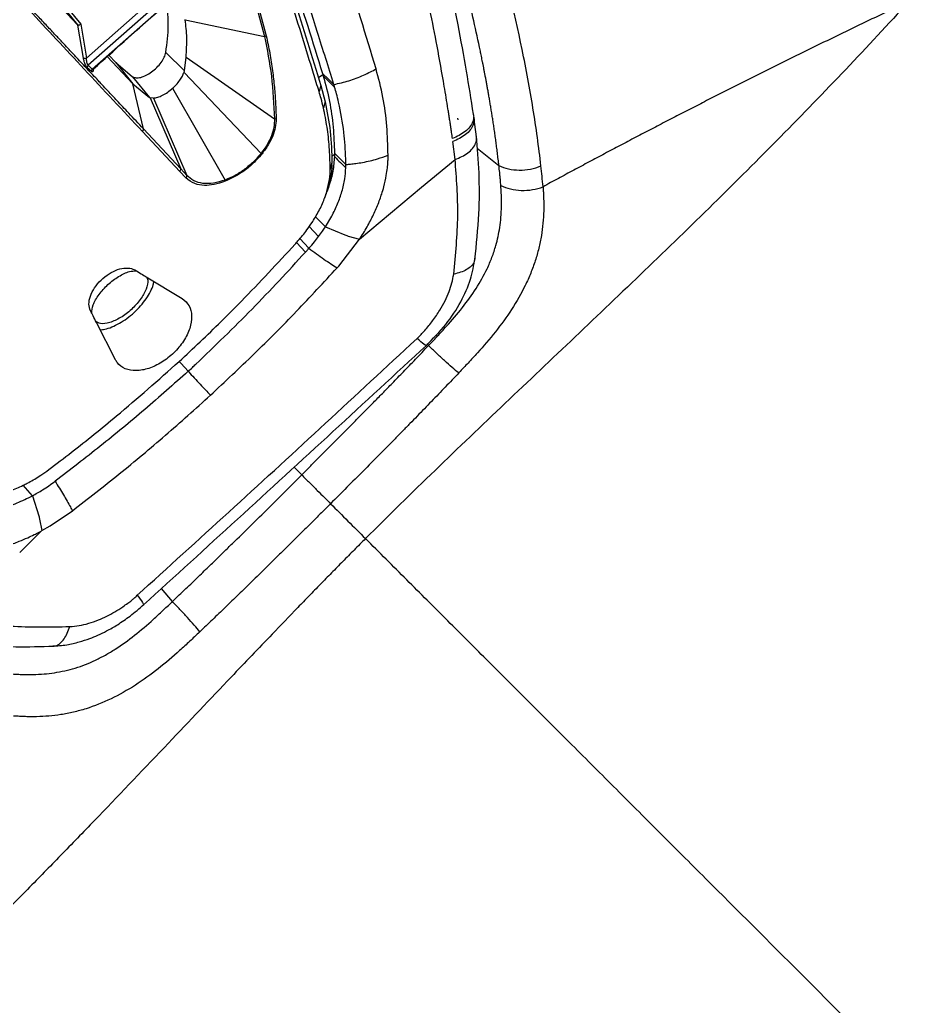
# Model space of a CAD drawing. Extents: x 0 to 84, y -21 to 126.
# Drawn here: x 18.06 to 24.44, y 54.56 to 61.54 of the extents above; entities that cross this region are included whole.
import ezdxf

# ---------------------------------------------------------------- set-up
doc = ezdxf.new("R2010")
doc.units = 0
doc.header["$MEASUREMENT"] = 0
doc.layers.add('1', color=4, linetype='Continuous')

# ---------------------------------------------------------------- blocks, each defined once
blk = doc.blocks.new('PRODIGY')
at = {"layer": '1', "color": 3, "linetype": 'Continuous', "lineweight": 25}
for p, q in [((18.5364, 61.2722), (19.4802, 62.1073)), ((19.5458, 62.1036), (18.5475, 61.2211)), ((18.5768, 61.1942), (19.5518, 62.0564)), ((18.4732, 61.5064), (17.9945, 62.0162)), ((18.3601, 61.6758), (18.4954, 61.5111)), ((18.339, 61.6698), (18.4732, 61.5064)), ((19.2337, 61.5427), (19.2333, 61.5449)), ((19.2337, 61.5427), (19.795, 61.4251)), ((19.7503, 61.5925), (19.795, 61.4251)), ((19.763, 61.5962), (19.8079, 61.4285)), ((18.474, 61.5058), (18.4732, 61.5064)), ((18.5143, 61.2715), (18.474, 61.5058)), ((18.4954, 61.5111), (18.5364, 61.2722)), ((18.8634, 61.0906), (18.6831, 61.2828)), ((18.6937, 61.2923), (18.7425, 61.2404)), ((19.0968, 61.312), (19.2285, 61.1813)), ((19.2285, 61.1813), (19.24, 61.2781)), ((19.24, 61.2781), (19.8654, 60.8408)), ((18.57, 61.1764), (18.5406, 61.2036)), ((18.5475, 61.2211), (18.5768, 61.1942)), ((18.7425, 61.2404), (18.8634, 61.0906)), ((18.7425, 61.2404), (18.8614, 61.1401)), ((18.8614, 61.1401), (18.981, 60.992)), ((19.2259, 61.1708), (19.2285, 61.1813)), ((19.2259, 61.1708), (19.7711, 60.5969)), ((20.2088, 61.154), (20.1772, 61.1323)), ((20.2058, 61.1636), (20.2088, 61.154)), ((20.2088, 61.154), (20.2115, 61.1449)), ((20.2114, 61.145), (20.2916, 61.0665)), ((18.9385, 60.7704), (18.8634, 61.0906)), ((18.8634, 61.0906), (18.981, 60.992)), ((19.1454, 61.0585), (19.5168, 60.4085)), ((20.194, 61.0778), (20.1814, 61.0344)), ((20.194, 61.0778), (20.2249, 60.9615)), ((18.9868, 60.9894), (18.981, 60.992)), ((18.9868, 60.9894), (19.203, 60.4875)), ((19.0098, 60.9885), (18.9868, 60.9894)), ((19.0098, 60.9885), (19.2463, 60.4413)), ((20.2249, 60.9615), (20.2122, 60.9194)), ((21.1606, 60.8475), (21.1631, 60.8356)), ((21.2952, 60.715), (21.2774, 60.8536)), ((19.203, 60.4875), (18.9385, 60.7704)), ((19.1957, 60.4686), (18.9314, 60.7516)), ((21.1443, 60.5534), (21.1288, 60.6805)), ((21.3008, 60.635), (21.4541, 60.5112)), ((20.2907, 60.5918), (20.2904, 60.5744)), ((20.2906, 60.5983), (20.3709, 60.5188)), ((20.2907, 60.5982), (20.2907, 60.5918)), ((19.2463, 60.4413), (19.203, 60.4875)), ((20.2728, 60.5289), (20.26, 60.4925)), ((20.2601, 60.481), (20.26, 60.4925)), ((20.2601, 60.481), (20.2727, 60.5168)), ((20.2727, 60.5168), (20.2728, 60.5289)), ((20.9058, 60.3573), (21.1444, 60.5533)), ((19.2389, 60.4228), (19.1957, 60.4686)), ((20.4678, 59.9893), (20.9058, 60.3573)), ((20.2214, 60.283), (20.2319, 60.3114)), ((20.2259, 60.0759), (20.1563, 60.1486)), ((20.2259, 60.0759), (20.2708, 60.1516)), ((20.112, 60.0784), (20.1786, 60.0085)), ((20.1331, 60.1087), (20.1368, 60.1144)), ((20.2259, 60.0759), (20.364, 60.0193)), ((20.3879, 60.0113), (20.4678, 59.9894)), ((20.0225, 59.9664), (20.086, 59.8983)), ((20.0464, 59.9937), (20.1101, 59.9252)), ((20.3203, 59.7989), (20.4678, 59.9894)), ((20.3097, 59.7871), (20.3203, 59.7989)), ((18.959, 59.7227), (19.2135, 59.569)), ((18.7412, 59.1354), (18.6062, 59.3989)), ((20.829, 59.2433), (20.8754, 59.2865)), ((20.9562, 59.2365), (20.9438, 59.2468)), ((20.0588, 58.321), (20.0047, 58.3752)), ((18.1167, 58.2618), (18.1272, 58.2674)), ((18.1527, 58.1729), (18.0881, 58.2475)), ((18.1527, 58.1729), (18.1982, 58.0312)), ((18.2776, 57.9591), (18.4356, 58.0668)), ((18.2043, 58.0069), (18.22, 57.926)), ((18.0634, 57.7702), (18.22, 57.926)), ((18.22, 57.926), (18.2776, 57.9591)), ((19.1433, 57.4236), (19.066, 57.5163))]:
    blk.add_line(p, q, dxfattribs=at)
at = {"layer": '1', "color": 3, "linetype": 'Continuous', "lineweight": 25, "flags": 128}
for points in [[(20.2058, 61.1636), (20.2459, 61.1244), (20.286, 61.0852)], [(19.2553, 59.054), (19.2052, 59.1092), (19.1915, 59.1242)]]:
    blk.add_lwpolyline(points, dxfattribs=at)
at = {"layer": '1', "color": 3, "linetype": 'Continuous', "lineweight": 25}
for centre, radius, start, end in [((19.7955, 61.4499), 0.0248, 268.76992, 300.02486), ((18.524, 61.3151), 0.0446, 257.39345, 286.10519), ((18.5615, 61.2056), 0.021, 132.02733, 185.5336), ((18.5908, 61.1786), 0.0209, 131.99057, 185.98011), ((19.8675, 60.8669), 0.0262, 265.40798, 293.24298), ((18.9182, 60.7674), 0.0205, 309.85472, 8.60851), ((19.793, 60.6308), 0.0403, 237.07804, 247.63612), ((19.1826, 60.4845), 0.0206, 309.66757, 8.48124), ((19.2256, 60.4388), 0.0208, 309.91945, 6.9867), ((19.4866, 60.4003), 0.0313, 358.29102, 15.10634)]:
    blk.add_arc(centre, radius, start, end, dxfattribs=at)
for points, knots in [([(18.6647, 67.4283), (18.3332, 67.2006), (17.6736, 66.7476), (16.7295, 66.0094), (15.8109, 65.2516), (14.9176, 64.4679), (14.0492, 63.67), (13.2016, 62.8605), (12.3829, 62.0294), (11.5877, 61.1661), (11.0913, 60.5598), (10.8417, 60.2549)], [0, 0, 0, 0, 0.113392, 0.225638, 0.337341, 0.448782, 0.560232, 0.669481, 0.778832, 0.888787, 1, 1, 1, 1]), ([(19.1252, 66.9306), (18.9895, 66.8481), (18.7154, 66.6813), (18.3058, 66.4177), (17.8928, 66.1409), (17.4774, 65.8497), (17.0718, 65.5528), (16.6068, 65.1982), (16.0781, 64.7748), (15.4721, 64.2613), (14.935, 63.7807), (14.4755, 63.352), (14.1031, 62.9927), (13.7483, 62.6382), (13.411, 62.2891), (13.081, 61.9352), (12.6875, 61.4971), (12.2391, 60.9706), (11.7529, 60.3642), (11.4503, 59.9542), (11.3012, 59.7521)], [0, 0, 0, 0, 0.044709, 0.090349, 0.13691, 0.184379, 0.232745, 0.277954, 0.348418, 0.422679, 0.500679, 0.550525, 0.598903, 0.645795, 0.691185, 0.735062, 0.781563, 0.856423, 0.929252, 1, 1, 1, 1]), ([(18.455, 66.0154), (18.4914, 65.9335), (18.5652, 65.7673), (18.6834, 65.4897), (18.809, 65.1853), (18.9423, 64.8508), (19.0829, 64.4856), (19.2286, 64.0943), (19.3949, 63.6324), (19.5807, 63.0968), (19.7872, 62.4789), (19.9947, 61.8384), (20.1358, 61.3873), (20.2058, 61.1636)], [0, 0, 0, 0, 0.073434, 0.149042, 0.226912, 0.307125, 0.389668, 0.474472, 0.55786, 0.670736, 0.782355, 0.892082, 1, 1, 1, 1]), ([(20.286, 61.0852), (20.2475, 61.2085), (20.132, 61.5788), (19.9436, 62.1674), (19.7227, 62.8363), (19.5071, 63.4647), (19.298, 64.049), (19.0951, 64.5895), (18.9002, 65.0843), (18.7129, 65.5383), (18.5972, 65.8014), (18.5393, 65.9329)], [0, 0, 0, 0, 0.059169, 0.177623, 0.296079, 0.414529, 0.53298, 0.649693, 0.766504, 0.883304, 1, 1, 1, 1]), ([(20.5847, 61.195), (20.5128, 61.4329), (20.3682, 61.9105), (20.1574, 62.5809), (19.9495, 63.2216), (19.8149, 63.615), (19.7475, 63.8119)], [0, 0, 0, 0, 0.247343, 0.496757, 0.748239, 1, 1, 1, 1]), ([(18.9314, 60.7516), (18.7929, 60.9002), (18.5161, 61.1975), (18.1263, 61.615), (17.7529, 62.0134), (17.3965, 62.3918), (17.0548, 62.7532), (16.729, 63.0968), (16.42, 63.4217), (16.2328, 63.6179), (16.1393, 63.716)], [0, 0, 0, 0, 0.124992, 0.249991, 0.374994, 0.500001, 0.625009, 0.750013, 0.875011, 1, 1, 1, 1]), ([(18.9385, 60.7704), (18.9037, 60.8077), (18.8407, 60.8752), (18.7574, 60.9643), (18.6941, 61.0319), (18.6506, 61.0784), (18.6249, 61.1059), (18.6008, 61.1317), (18.5721, 61.1623), (18.5341, 61.2029), (18.4964, 61.2431), (18.4536, 61.2889), (18.4089, 61.3366), (18.3593, 61.3895), (18.3072, 61.4451), (18.2477, 61.5086), (18.1847, 61.5758), (18.1114, 61.654), (18.0313, 61.7394), (17.9451, 61.8311), (17.8538, 61.9283), (17.7626, 62.0255), (17.6701, 62.1238), (17.5787, 62.221), (17.4869, 62.3187), (17.3915, 62.4201), (17.2956, 62.522), (17.1933, 62.6305), (17.0885, 62.7418), (16.9829, 62.8538), (16.8794, 62.9634), (16.7783, 63.0704), (16.6187, 63.2392), (16.4015, 63.4684), (16.2314, 63.6472), (16.1447, 63.7383)], [0, 0, 0, 0, 0.031102, 0.056282, 0.075541, 0.088878, 0.096293, 0.099337, 0.111164, 0.122963, 0.134733, 0.146474, 0.1633, 0.177064, 0.193684, 0.213162, 0.234458, 0.254875, 0.284974, 0.313681, 0.340994, 0.377161, 0.406953, 0.436616, 0.472631, 0.504105, 0.538698, 0.576408, 0.616164, 0.655115, 0.695362, 0.734534, 0.772763, 0.884269, 1, 1, 1, 1]), ([(21.7515, 60.5086), (21.7365, 60.6416), (21.7176, 60.7784), (21.6729, 61.0547), (21.6471, 61.194), (21.5613, 61.6107), (21.4926, 61.887), (21.3812, 62.2864), (21.3426, 62.4171), (21.2643, 62.6716), (21.2245, 62.7955), (21.1455, 63.0345), (21.1062, 63.1495), (21.0298, 63.3687), (20.9928, 63.4727), (20.9576, 63.5701)], [0, 0, 0, 0, 0.125, 0.125, 0.25, 0.25, 0.5, 0.5, 0.625, 0.625, 0.75, 0.75, 0.875, 0.875, 1, 1, 1, 1]), ([(21.4541, 60.5112), (21.4524, 60.5264), (21.4489, 60.5563), (21.4436, 60.6005), (21.4381, 60.6435), (21.4326, 60.6852), (21.427, 60.7257), (21.4213, 60.7651), (21.4157, 60.8033), (21.4101, 60.8403), (21.4045, 60.8762), (21.3989, 60.9109), (21.3933, 60.9445), (21.3879, 60.977), (21.3824, 61.0085), (21.3771, 61.0388), (21.3719, 61.068), (21.3668, 61.0962), (21.3617, 61.1233), (21.3568, 61.1494), (21.3521, 61.1744), (21.3474, 61.1984), (21.3429, 61.2213), (21.3386, 61.2433), (21.3344, 61.2642), (21.3303, 61.2841), (21.3264, 61.303), (21.309, 61.3875), (21.2767, 61.5345), (21.2275, 61.74), (21.1766, 61.9374), (21.1242, 62.1279), (21.0687, 62.3194), (21.0109, 62.5091), (20.9511, 62.6973), (20.8979, 62.8589), (20.8509, 62.9976), (20.8112, 63.1131), (20.7726, 63.2234), (20.7353, 63.3286), (20.6993, 63.429), (20.6758, 63.4938), (20.6642, 63.5255)], [0, 0, 0, 0, 0.013092, 0.025884, 0.038375, 0.050564, 0.062451, 0.074036, 0.085319, 0.096299, 0.106976, 0.11735, 0.127423, 0.137192, 0.14666, 0.155826, 0.164691, 0.173254, 0.181516, 0.189478, 0.19714, 0.204503, 0.211566, 0.218329, 0.224794, 0.230961, 0.23683, 0.2424, 0.309593, 0.37531, 0.439562, 0.502345, 0.564566, 0.633061, 0.697198, 0.761356, 0.804777, 0.846743, 0.887251, 0.926299, 0.963883, 1, 1, 1, 1]), ([(21.2741, 60.875), (21.2579, 60.9769), (21.2238, 61.1914), (21.1639, 61.5198), (21.0929, 61.8705), (21.0087, 62.2392), (20.9118, 62.6202), (20.8379, 62.8678), (20.8003, 62.9942)], [0, 0, 0, 0, 0.132647, 0.279324, 0.440023, 0.614724, 0.803396, 1, 1, 1, 1]), ([(21.1258, 60.7014), (21.1236, 60.7161), (21.1198, 60.7419), (21.1143, 60.7787), (21.1093, 60.8121), (21.1041, 60.8455), (21.0989, 60.879), (21.0869, 60.9546), (21.0605, 61.1154), (21.0187, 61.3498), (20.9663, 61.6163), (20.8961, 61.9442), (20.8018, 62.3392), (20.7171, 62.6305), (20.6741, 62.7783)], [0, 0, 0, 0, 0.019286, 0.033982, 0.048738, 0.063552, 0.078425, 0.093356, 0.164535, 0.294854, 0.414665, 0.538211, 0.765574, 1, 1, 1, 1]), ([(19.8249, 62.2599), (19.8852, 62.0705), (20.0062, 61.6903), (20.1312, 61.2825), (20.194, 61.0778)], [0, 0, 0, 0, 0.498267, 1, 1, 1, 1]), ([(20.1814, 61.0344), (20.1683, 61.0775), (20.1025, 61.2929), (19.9788, 61.6935), (19.8707, 62.0334), (19.8133, 62.2138)], [0, 0, 0, 0, 0.105035, 0.525214, 1, 1, 1, 1]), ([(18.5858, 61.1959), (18.73, 61.3251), (19.0448, 61.6072), (19.3631, 61.8853), (19.5355, 62.0359)], [0, 0, 0, 0, 0.458188, 1, 1, 1, 1]), ([(19.0968, 61.312), (19.1054, 61.3763), (19.1219, 61.4994), (19.1098, 61.6063), (19.1041, 61.6573)], [0, 0, 0, 0, 0.523269, 1, 1, 1, 1]), ([(24.3558, 61.6732), (24.2094, 61.5124), (24.0602, 61.3519), (23.7566, 61.032), (23.6024, 60.8727), (23.2898, 60.5555), (23.1313, 60.3974), (22.8108, 60.082), (22.6487, 59.9248), (22.3222, 59.6108), (22.1579, 59.4542), (21.8286, 59.1413), (21.6634, 58.9848), (21.3327, 58.6702), (21.1672, 58.5122), (20.8373, 58.1933), (20.6728, 58.0324), (20.5101, 57.8697)], [0, 0, 0, 0, 0.125, 0.125, 0.25, 0.25, 0.375, 0.375, 0.5, 0.5, 0.625, 0.625, 0.75, 0.75, 0.875, 0.875, 1, 1, 1, 1]), ([(24.3558, 61.6732), (24.3169, 61.6547), (24.2391, 61.6179), (24.1228, 61.5625), (24.0068, 61.5068), (23.8912, 61.4511), (23.776, 61.3951), (23.6612, 61.339), (23.5467, 61.2827), (23.4326, 61.2263), (23.3189, 61.1697), (23.2056, 61.1129), (23.0926, 61.056), (22.98, 60.9989), (22.8678, 60.9417), (22.7559, 60.8843), (22.6445, 60.8267), (22.5334, 60.769), (22.4226, 60.7112), (22.3123, 60.6531), (22.2023, 60.5949), (22.0927, 60.5366), (21.9835, 60.4781), (21.8746, 60.4195), (21.8022, 60.3802), (21.7661, 60.3606)], [0, 0, 0, 0, 0.04431, 0.088541, 0.132695, 0.176771, 0.220771, 0.264693, 0.30854, 0.35231, 0.396005, 0.439625, 0.48317, 0.52664, 0.570037, 0.613359, 0.656608, 0.699784, 0.742888, 0.785919, 0.828878, 0.871765, 0.914581, 0.957326, 1, 1, 1, 1]), ([(19.24, 61.2781), (19.2432, 61.3248), (19.2496, 61.4178), (19.239, 61.5013), (19.2337, 61.5427)], [0, 0, 0, 0, 0.502727, 1, 1, 1, 1]), ([(18.474, 61.5058), (18.4749, 61.5056), (18.4767, 61.5051), (18.482, 61.506), (18.4885, 61.508), (18.4931, 61.51), (18.4954, 61.5111)], [0, 0, 0, 0, 0.233788, 0.488617, 0.733793, 1, 1, 1, 1]), ([(19.795, 61.4251), (19.8136, 61.3326), (19.8508, 61.1475), (19.8606, 60.943), (19.8654, 60.8408)], [0, 0, 0, 0, 0.499993, 1, 1, 1, 1]), ([(19.8079, 61.4285), (19.8166, 61.3881), (19.8339, 61.3078), (19.8526, 61.1861), (19.8657, 61.0686), (19.8742, 60.9554), (19.8767, 60.8803), (19.8779, 60.8428)], [0, 0, 0, 0, 0.219876, 0.43712, 0.636174, 0.818383, 1, 1, 1, 1]), ([(18.5406, 61.2036), (18.5394, 61.2049), (18.5369, 61.2075), (18.532, 61.2154), (18.5261, 61.2281), (18.5192, 61.248), (18.5161, 61.263), (18.5143, 61.2715)], [0, 0, 0, 0, 0.119813, 0.242107, 0.452942, 0.691226, 1, 1, 1, 1]), ([(18.5475, 61.2211), (18.5466, 61.2221), (18.5448, 61.2239), (18.5417, 61.2305), (18.5386, 61.2414), (18.5363, 61.2567), (18.5364, 61.267), (18.5364, 61.2722)], [0, 0, 0, 0, 0.115774, 0.23489, 0.482841, 0.739878, 1, 1, 1, 1]), ([(18.8614, 61.1401), (18.8691, 61.1367), (18.8846, 61.1297), (18.9187, 61.1337), (18.9569, 61.148), (18.9966, 61.1723), (19.0338, 61.2041), (19.0649, 61.2404), (19.088, 61.2781), (19.0939, 61.3007), (19.0968, 61.312)], [0, 0, 0, 0, 0.1250002, 0.2499988, 0.3749964, 0.4999989, 0.6249993, 0.7499985, 0.8749967, 1, 1, 1, 1]), ([(18.5842, 61.1962), (18.5842, 61.1926), (18.5842, 61.1833), (18.5809, 61.1756), (18.576, 61.1723), (18.5718, 61.1751), (18.57, 61.1764)], [0, 0, 0, 0, 0.201634, 0.514895, 0.779274, 1, 1, 1, 1]), ([(18.5854, 61.1963), (18.5844, 61.195), (18.5826, 61.1928), (18.5795, 61.1925), (18.5777, 61.1936), (18.5768, 61.1942)], [0, 0, 0, 0, 0.410563, 0.71048, 1, 1, 1, 1]), ([(20.4963, 61.1506), (20.513, 61.1586), (20.5429, 61.1729), (20.572, 61.1883), (20.5847, 61.195)], [0, 0, 0, 0, 0.561933, 1, 1, 1, 1]), ([(20.6699, 60.5839), (20.668, 60.6532), (20.6642, 60.7944), (20.6364, 60.9995), (20.6022, 61.1288), (20.5847, 61.195)], [0, 0, 0, 0, 0.319515, 0.651784, 1, 1, 1, 1]), ([(19.1454, 61.0585), (19.1535, 61.0662), (19.1725, 61.0841), (19.1963, 61.1134), (19.2154, 61.1443), (19.2224, 61.162), (19.2259, 61.1708)], [0, 0, 0, 0, 0.216043, 0.5018, 0.752068, 1, 1, 1, 1]), ([(20.2115, 61.1448), (20.2272, 61.0856), (20.2579, 60.9696), (20.2839, 60.7862), (20.2884, 60.6601), (20.2906, 60.5982)], [0, 0, 0, 0, 0.347625, 0.680409, 1, 1, 1, 1]), ([(20.286, 61.0852), (20.322, 61.0929), (20.394, 61.1084), (20.4622, 61.1365), (20.4963, 61.1506)], [0, 0, 0, 0, 0.499221, 1, 1, 1, 1]), ([(19.0098, 60.9885), (19.0194, 60.99), (19.0385, 60.993), (19.0737, 61.0078), (19.1106, 61.0293), (19.1338, 61.0488), (19.1454, 61.0585)], [0, 0, 0, 0, 0.247886, 0.498035, 0.749148, 1, 1, 1, 1]), ([(20.2916, 61.0665), (20.2906, 61.07), (20.2887, 61.0763), (20.2868, 61.0825), (20.286, 61.0852)], [0, 0, 0, 0, 0.5600581, 1, 1, 1, 1]), ([(20.3201, 60.9586), (20.3152, 60.979), (20.3064, 61.0155), (20.2961, 61.0509), (20.2916, 61.0665)], [0, 0, 0, 0, 0.559999, 1, 1, 1, 1]), ([(20.2122, 60.9194), (20.207, 60.9412), (20.1976, 60.9802), (20.1864, 61.0178), (20.1814, 61.0344)], [0, 0, 0, 0, 0.560269, 1, 1, 1, 1]), ([(20.26, 60.4925), (20.2587, 60.5427), (20.256, 60.6423), (20.2399, 60.7849), (20.2215, 60.8745), (20.2122, 60.9194)], [0, 0, 0, 0, 0.336842, 0.667854, 1, 1, 1, 1]), ([(20.2249, 60.9615), (20.2385, 60.893), (20.2658, 60.7554), (20.2704, 60.6046), (20.2727, 60.5289)], [0, 0, 0, 0, 0.498217, 1, 1, 1, 1]), ([(20.3709, 60.5189), (20.3706, 60.5318), (20.3693, 60.609), (20.3593, 60.7598), (20.334, 60.8884), (20.3201, 60.9586)], [0, 0, 0, 0, 0.084045, 0.500033, 1, 1, 1, 1]), ([(19.8654, 60.8408), (19.8652, 60.8218), (19.8646, 60.7839), (19.8458, 60.7217), (19.8159, 60.6583), (19.786, 60.6174), (19.7711, 60.5969)], [0, 0, 0, 0, 0.249509, 0.499494, 0.749741, 1, 1, 1, 1]), ([(19.8779, 60.8428), (19.8768, 60.8223), (19.8749, 60.7837), (19.8546, 60.7204), (19.8241, 60.6568), (19.7932, 60.6147), (19.7777, 60.5935)], [0, 0, 0, 0, 0.263716, 0.496597, 0.746739, 1, 1, 1, 1]), ([(21.2726, 60.8746), (21.2737, 60.8701), (21.2781, 60.8529), (21.2729, 60.8349), (21.269, 60.8216)], [0, 0, 0, 0, 0.261956, 1, 1, 1, 1]), ([(21.276, 60.8524), (21.2771, 60.848), (21.2814, 60.8311), (21.2762, 60.8133), (21.2723, 60.8001)], [0, 0, 0, 0, 0.256678, 1, 1, 1, 1]), ([(21.269, 60.8216), (21.2629, 60.8088), (21.2506, 60.7833), (21.2046, 60.7387), (21.1573, 60.7163), (21.1258, 60.7014)], [0, 0, 0, 0, 0.2518229, 0.5027302, 1, 1, 1, 1]), ([(21.2723, 60.8001), (21.2662, 60.7874), (21.2539, 60.762), (21.208, 60.7175), (21.1604, 60.6953), (21.1288, 60.6805)], [0, 0, 0, 0, 0.250637, 0.501898, 1, 1, 1, 1]), ([(21.1443, 60.5534), (21.1764, 60.5673), (21.2245, 60.5883), (21.2702, 60.6315), (21.2912, 60.6683), (21.2983, 60.6976), (21.2946, 60.7129), (21.294, 60.7156)], [0, 0, 0, 0, 0.380795, 0.573181, 0.765172, 0.957139, 1, 1, 1, 1]), ([(21.2841, 59.845), (21.2951, 59.9531), (21.3163, 60.1613), (21.3179, 60.4534), (21.3021, 60.6343), (21.2946, 60.7209)], [0, 0, 0, 0, 0.360751, 0.694268, 1, 1, 1, 1]), ([(19.7711, 60.5969), (19.7536, 60.5766), (19.7185, 60.5361), (19.655, 60.4835), (19.5871, 60.4387), (19.5402, 60.4185), (19.5168, 60.4085)], [0, 0, 0, 0, 0.250158, 0.500354, 0.750371, 1, 1, 1, 1]), ([(19.7777, 60.5935), (19.7541, 60.5669), (19.711, 60.5184), (19.6218, 60.4487), (19.557, 60.418), (19.5179, 60.3994)], [0, 0, 0, 0, 0.323174, 0.591122, 1, 1, 1, 1]), ([(20.2904, 60.5744), (20.2875, 60.5407), (20.2817, 60.4741), (20.2639, 60.3983), (20.2466, 60.3577), (20.2443, 60.3524)], [0, 0, 0, 0, 0.4717, 0.930293, 1, 1, 1, 1]), ([(20.2907, 60.5918), (20.2867, 60.5874), (20.2803, 60.5804), (20.2728, 60.5765), (20.2701, 60.5751)], [0, 0, 0, 0, 0.637351, 1, 1, 1, 1]), ([(20.2904, 60.5745), (20.2914, 60.5735), (20.3182, 60.547), (20.3449, 60.5205), (20.3707, 60.4949)], [0, 0, 0, 0, 0.036671, 1, 1, 1, 1]), ([(20.3709, 60.5189), (20.3721, 60.5189), (20.3833, 60.5195), (20.4066, 60.5214), (20.445, 60.5258), (20.5095, 60.5359), (20.5872, 60.5545), (20.6451, 60.5751), (20.6699, 60.5839)], [0, 0, 0, 0, 0.011139, 0.106818, 0.223102, 0.38137, 0.734802, 1, 1, 1, 1]), ([(20.4678, 59.9894), (20.4771, 60.0038), (20.4957, 60.0326), (20.5212, 60.0762), (20.5449, 60.1197), (20.5665, 60.1631), (20.5862, 60.2063), (20.6037, 60.2493), (20.6163, 60.2837), (20.6286, 60.3207), (20.6431, 60.3705), (20.6568, 60.4325), (20.6651, 60.4909), (20.6686, 60.5326), (20.6698, 60.5623), (20.6699, 60.578), (20.6699, 60.5839)], [0, 0, 0, 0, 0.072327, 0.144307, 0.215902, 0.287068, 0.357858, 0.428419, 0.498885, 0.527669, 0.612267, 0.747354, 0.840991, 0.914589, 0.967689, 1, 1, 1, 1]), ([(20.2727, 60.5168), (20.2704, 60.4869), (20.266, 60.4269), (20.2498, 60.3567), (20.2334, 60.3176), (20.2306, 60.3111)], [0, 0, 0, 0, 0.452642, 0.908946, 1, 1, 1, 1]), ([(20.2708, 60.1516), (20.2856, 60.181), (20.3149, 60.2396), (20.3453, 60.3285), (20.3653, 60.4144), (20.3689, 60.4688), (20.3707, 60.4949)], [0, 0, 0, 0, 0.25113, 0.500007, 0.760517, 1, 1, 1, 1]), ([(20.3707, 60.4949), (20.3708, 60.4994), (20.371, 60.5074), (20.371, 60.5154), (20.3709, 60.5189)], [0, 0, 0, 0, 0.559992, 1, 1, 1, 1]), ([(21.1346, 59.7414), (21.1479, 59.8807), (21.1746, 60.1593), (21.1544, 60.422), (21.1443, 60.5534)], [0, 0, 0, 0, 0.499948, 1, 1, 1, 1]), ([(21.4541, 60.5112), (21.4745, 60.501), (21.4974, 60.4929), (21.5461, 60.482), (21.572, 60.4791), (21.6245, 60.4786), (21.6512, 60.481), (21.703, 60.4911), (21.7281, 60.4987), (21.7515, 60.5086)], [0, 0, 0, 0, 0.25, 0.25, 0.5, 0.5, 0.75, 0.75, 1, 1, 1, 1]), ([(21.4679, 60.3698), (21.4674, 60.3764), (21.4663, 60.3908), (21.4643, 60.4141), (21.4612, 60.446), (21.4577, 60.4788), (21.4551, 60.5025), (21.4541, 60.5112)], [0, 0, 0, 0, 0.137453, 0.300738, 0.489944, 0.813029, 1, 1, 1, 1]), ([(19.5179, 60.3994), (19.4909, 60.3904), (19.4394, 60.3733), (19.3657, 60.3682), (19.2936, 60.3796), (19.2584, 60.4074), (19.2389, 60.4228)], [0, 0, 0, 0, 0.234951, 0.448745, 0.695466, 1, 1, 1, 1]), ([(19.5168, 60.4085), (19.4889, 60.3997), (19.4331, 60.3822), (19.357, 60.3818), (19.2918, 60.3998), (19.2614, 60.4275), (19.2463, 60.4413)], [0, 0, 0, 0, 0.250872, 0.501173, 0.750899, 1, 1, 1, 1]), ([(20.1368, 60.1144), (20.1537, 60.1425), (20.1878, 60.1994), (20.2241, 60.2855), (20.249, 60.3705), (20.2588, 60.4353), (20.2598, 60.4713), (20.2601, 60.481)], [0, 0, 0, 0, 0.226393, 0.457625, 0.683971, 0.914811, 1, 1, 1, 1]), ([(20.9562, 59.2365), (20.9685, 59.2495), (20.9901, 59.2722), (21.0322, 59.3171), (21.1016, 59.3923), (21.1963, 59.5024), (21.2953, 59.6389), (21.363, 59.7596), (21.4065, 59.8621), (21.4315, 59.9383), (21.4489, 60.0087), (21.4611, 60.0752), (21.4694, 60.1465), (21.4726, 60.2111), (21.4728, 60.2682), (21.4714, 60.3179), (21.4691, 60.352), (21.4679, 60.3698)], [0, 0, 0, 0, 0.037674, 0.065827, 0.129531, 0.253186, 0.373013, 0.491252, 0.55873, 0.628491, 0.68078, 0.735038, 0.797179, 0.864625, 0.905328, 0.950438, 1, 1, 1, 1]), ([(21.7661, 60.3606), (21.7667, 60.3521), (21.7679, 60.3353), (21.7693, 60.3102), (21.7703, 60.2856), (21.771, 60.2614), (21.7713, 60.2375), (21.7713, 60.2141), (21.7705, 60.1694), (21.7668, 60.1036), (21.7555, 60.015), (21.7375, 59.9264), (21.7124, 59.8373), (21.6802, 59.7488), (21.6284, 59.6332), (21.5479, 59.4926), (21.4319, 59.3333), (21.325, 59.2086), (21.2484, 59.1255), (21.2041, 59.0784), (21.1818, 59.0549), (21.1699, 59.0423)], [0, 0, 0, 0, 0.020422, 0.040399, 0.059931, 0.07902, 0.097667, 0.115876, 0.133647, 0.201566, 0.26625, 0.331875, 0.396041, 0.45926, 0.522316, 0.645126, 0.765357, 0.88358, 0.941939, 0.968799, 1, 1, 1, 1]), ([(21.4679, 60.3698), (21.4885, 60.3594), (21.5114, 60.3512), (21.5604, 60.3395), (21.5863, 60.3361), (21.6389, 60.3345), (21.6656, 60.3362), (21.7175, 60.3448), (21.7427, 60.3516), (21.7661, 60.3606)], [0, 0, 0, 0, 0.25, 0.25, 0.5, 0.5, 0.75, 0.75, 1, 1, 1, 1]), ([(20.0322, 59.9772), (20.0433, 59.9899), (20.0654, 60.0152), (20.0995, 60.0591), (20.1209, 60.0906), (20.1331, 60.1087)], [0, 0, 0, 0, 0.298805, 0.597593, 1, 1, 1, 1]), ([(20.1786, 60.0085), (20.1878, 60.021), (20.2043, 60.0432), (20.2193, 60.0659), (20.2259, 60.0759)], [0, 0, 0, 0, 0.559994, 1, 1, 1, 1]), ([(20.1101, 59.9252), (20.1235, 59.9405), (20.1474, 59.9678), (20.1691, 59.9961), (20.1786, 60.0085)], [0, 0, 0, 0, 0.559971, 1, 1, 1, 1]), ([(20.364, 60.0193), (20.3685, 60.0177), (20.3765, 60.015), (20.3844, 60.0124), (20.3879, 60.0113)], [0, 0, 0, 0, 0.559827, 1, 1, 1, 1]), ([(19.191, 59.1232), (19.241, 59.1699), (19.3908, 59.31), (19.6696, 59.5841), (19.8865, 59.8189), (20.0115, 59.9541)], [0, 0, 0, 0, 0.1747755, 0.5244571, 1, 1, 1, 1]), ([(20.0115, 59.9541), (20.015, 59.958), (20.0219, 59.9656), (20.0288, 59.9733), (20.0322, 59.9772)], [0, 0, 0, 0, 0.500036, 1, 1, 1, 1]), ([(19.3094, 59.1046), (19.4435, 59.2337), (19.7118, 59.4917), (19.9613, 59.7628), (20.086, 59.8983)], [0, 0, 0, 0, 0.5001172, 1, 1, 1, 1]), ([(20.086, 59.8983), (20.0905, 59.9034), (20.0985, 59.9123), (20.1066, 59.9213), (20.1101, 59.9252)], [0, 0, 0, 0, 0.560007, 1, 1, 1, 1]), ([(20.1101, 59.9252), (20.1463, 59.8982), (20.2186, 59.8441), (20.2793, 59.8061), (20.3097, 59.7871)], [0, 0, 0, 0, 0.499706, 1, 1, 1, 1]), ([(20.9374, 59.2349), (20.9866, 59.2843), (21.0828, 59.381), (21.1878, 59.5431), (21.2585, 59.7025), (21.2765, 59.805), (21.2852, 59.8547)], [0, 0, 0, 0, 0.268298, 0.525676, 0.770098, 1, 1, 1, 1]), ([(21.2828, 59.8506), (21.2823, 59.8438), (21.2808, 59.8252), (21.2604, 59.7984), (21.2158, 59.7639), (21.1671, 59.7503), (21.1347, 59.7413)], [0, 0, 0, 0, 0.12613, 0.346256, 0.565552, 1, 1, 1, 1]), ([(18.5635, 59.4831), (18.5586, 59.4979), (18.5489, 59.5278), (18.5601, 59.5857), (18.5906, 59.6456), (18.6373, 59.7018), (18.6949, 59.7469), (18.7571, 59.7774), (18.8164, 59.7887), (18.8559, 59.7828), (18.8734, 59.7736), (18.8776, 59.7714)], [0, 0, 0, 0, 0.120326, 0.242272, 0.363989, 0.483516, 0.604, 0.722104, 0.843614, 0.962693, 1, 1, 1, 1]), ([(18.5724, 59.4656), (18.5743, 59.4846), (18.5785, 59.5244), (18.6212, 59.5983), (18.6855, 59.6704), (18.7628, 59.7281), (18.8358, 59.7633), (18.8725, 59.7647), (18.8879, 59.7653)], [0, 0, 0, 0, 0.162003, 0.339412, 0.516821, 0.694229, 0.871637, 1, 1, 1, 1]), ([(18.9612, 59.7214), (18.9646, 59.7146), (18.9753, 59.6934), (18.9608, 59.636), (18.9202, 59.562), (18.8552, 59.4896), (18.7775, 59.431), (18.6995, 59.396), (18.6355, 59.3865), (18.6117, 59.4015), (18.6017, 59.4078)], [0, 0, 0, 0, 0.06422, 0.203394, 0.342566, 0.481737, 0.620911, 0.760083, 0.899254, 1, 1, 1, 1]), ([(18.8776, 59.7714), (18.8927, 59.7624), (18.9198, 59.7462), (18.947, 59.7299), (18.959, 59.7227)], [0, 0, 0, 0, 0.559993, 1, 1, 1, 1]), ([(19.4126, 58.8845), (19.5163, 58.9817), (19.7237, 59.176), (20.0236, 59.4776), (20.2143, 59.684), (20.3097, 59.7871)], [0, 0, 0, 0, 0.333338, 0.66667, 1, 1, 1, 1]), ([(20.8754, 59.2865), (20.8939, 59.3052), (20.9336, 59.3454), (20.9872, 59.4133), (21.0488, 59.505), (21.1083, 59.6172), (21.1261, 59.7008), (21.1347, 59.7413)], [0, 0, 0, 0, 0.13561, 0.290866, 0.455819, 0.735911, 1, 1, 1, 1]), ([(18.6322, 59.3481), (18.6429, 59.3489), (18.6685, 59.3509), (18.7153, 59.3666), (18.7687, 59.3926), (18.8225, 59.4277), (18.8738, 59.4699), (18.9201, 59.5173), (18.9596, 59.5677), (18.9896, 59.6185), (19.0079, 59.6604), (19.0115, 59.6826), (19.0128, 59.6902)], [0, 0, 0, 0, 0.077553, 0.185832, 0.294109, 0.402389, 0.510668, 0.618946, 0.727226, 0.835505, 0.943784, 1, 1, 1, 1]), ([(19.2135, 59.569), (19.2316, 59.5538), (19.2678, 59.5233), (19.285, 59.4473), (19.2712, 59.3591), (19.2261, 59.267), (19.1562, 59.1826), (19.0695, 59.1147), (18.9758, 59.0704), (18.8847, 59.0541), (18.8064, 59.0681), (18.7612, 59.1012), (18.7453, 59.1284), (18.7412, 59.1354)], [0, 0, 0, 0, 0.098309, 0.196624, 0.294657, 0.391646, 0.487353, 0.582142, 0.676788, 0.772116, 0.868639, 0.96634, 1, 1, 1, 1]), ([(18.6062, 59.3989), (18.5982, 59.4147), (18.5839, 59.4428), (18.5697, 59.4708), (18.5635, 59.4831)], [0, 0, 0, 0, 0.560008, 1, 1, 1, 1]), ([(18.8946, 57.4683), (19.1104, 57.6643), (19.5421, 58.0562), (20.1881, 58.649), (20.6153, 59.0453), (20.8289, 59.2434)], [0, 0, 0, 0, 0.333327, 0.666668, 1, 1, 1, 1]), ([(18.9391, 57.4005), (19.1607, 57.6026), (19.608, 58.0103), (20.2766, 58.6241), (20.7207, 59.0345), (20.9407, 59.2379)], [0, 0, 0, 0, 0.3313381, 0.6686757, 1, 1, 1, 1]), ([(20.0588, 58.321), (20.0776, 58.3397), (20.1151, 58.3772), (20.1713, 58.4336), (20.2277, 58.4903), (20.2841, 58.5471), (20.3407, 58.6042), (20.3974, 58.6615), (20.4543, 58.7191), (20.5107, 58.7765), (20.5693, 58.8362), (20.6324, 58.9008), (20.7031, 58.9733), (20.7812, 59.0538), (20.8665, 59.1423), (20.9254, 59.2042), (20.9562, 59.2365)], [0, 0, 0, 0, 0.061913, 0.123996, 0.186261, 0.248719, 0.311379, 0.374248, 0.437327, 0.500616, 0.562455, 0.632968, 0.712035, 0.799556, 0.895506, 1, 1, 1, 1]), ([(20.9394, 59.2394), (20.9391, 59.2386), (20.938, 59.2362), (20.9201, 59.2474), (20.8932, 59.2709), (20.8753, 59.2865)], [0, 0, 0, 0, 0.139034, 0.42816, 1, 1, 1, 1]), ([(21.1699, 59.0423), (21.1557, 59.0538), (21.1398, 59.0671), (21.1057, 59.0966), (21.0876, 59.1127), (21.0503, 59.1466), (21.0311, 59.1644), (20.9931, 59.2005), (20.9742, 59.2187), (20.9562, 59.2365)], [0, 0, 0, 0, 0.25, 0.25, 0.5, 0.5, 0.75, 0.75, 1, 1, 1, 1]), ([(18.2688, 58.3582), (18.3226, 58.3992), (18.4841, 58.5222), (18.7955, 58.7723), (19.0445, 58.9931), (19.191, 59.1232)], [0, 0, 0, 0, 0.170504, 0.511638, 1, 1, 1, 1]), ([(19.2553, 59.054), (19.2654, 59.0634), (19.2835, 59.0802), (19.3015, 59.0972), (19.3094, 59.1046)], [0, 0, 0, 0, 0.56001, 1, 1, 1, 1]), ([(19.2553, 59.054), (19.1533, 58.9634), (18.9493, 58.7823), (18.6344, 58.5222), (18.4201, 58.3578), (18.313, 58.2757)], [0, 0, 0, 0, 0.333458, 0.666771, 1, 1, 1, 1]), ([(19.2553, 59.054), (19.2845, 59.0224), (19.343, 58.9593), (19.3894, 58.9094), (19.4126, 58.8845)], [0, 0, 0, 0, 0.5, 1, 1, 1, 1]), ([(21.1699, 59.0423), (21.1541, 59.0258), (21.1225, 58.9925), (21.0745, 58.9423), (21.0258, 58.8917), (20.9764, 58.8405), (20.9263, 58.7887), (20.8754, 58.7365), (20.8239, 58.6837), (20.7717, 58.6303), (20.6993, 58.5565), (20.6064, 58.4623), (20.4929, 58.3476), (20.3783, 58.2324), (20.3015, 58.1555), (20.263, 58.1169)], [0, 0, 0, 0, 0.052986, 0.106627, 0.160924, 0.215879, 0.271493, 0.327768, 0.384705, 0.442306, 0.500572, 0.624101, 0.74851, 0.873806, 1, 1, 1, 1]), ([(18.4356, 58.0668), (18.5467, 58.1532), (18.769, 58.326), (19.0955, 58.5993), (19.3069, 58.7894), (19.4126, 58.8845)], [0, 0, 0, 0, 0.333329, 0.666664, 1, 1, 1, 1]), ([(18.1272, 58.2674), (18.1414, 58.2753), (18.1699, 58.2911), (18.2174, 58.3209), (18.2499, 58.3445), (18.2688, 58.3582)], [0, 0, 0, 0, 0.295478, 0.590971, 1, 1, 1, 1]), ([(17.743, 58.1705), (17.7694, 58.1699), (17.8226, 58.1688), (17.9085, 58.1826), (17.9974, 58.208), (18.0673, 58.2367), (18.107, 58.2569), (18.1167, 58.2618)], [0, 0, 0, 0, 0.229002, 0.462524, 0.691534, 0.925261, 1, 1, 1, 1]), ([(18.2256, 58.2154), (18.2404, 58.2249), (18.2699, 58.2439), (18.2987, 58.2651), (18.313, 58.2757)], [0, 0, 0, 0, 0.499994, 1, 1, 1, 1]), ([(18.313, 58.2757), (18.3338, 58.243), (18.3754, 58.1776), (18.4062, 58.1216), (18.4216, 58.0935)], [0, 0, 0, 0, 0.499574, 1, 1, 1, 1]), ([(19.1433, 57.4236), (19.1597, 57.4392), (19.1919, 57.4698), (19.239, 57.515), (19.2842, 57.5584), (19.3273, 57.6), (19.3685, 57.6399), (19.4078, 57.678), (19.4451, 57.7143), (19.4804, 57.7487), (19.5138, 57.7814), (19.5453, 57.8122), (19.5747, 57.8411), (19.6322, 57.8975), (19.718, 57.982), (19.8323, 58.0953), (19.9459, 58.2082), (20.0213, 58.2834), (20.0588, 58.321)], [0, 0, 0, 0, 0.053116, 0.104107, 0.153003, 0.199823, 0.244577, 0.287265, 0.327879, 0.366409, 0.402839, 0.437154, 0.469339, 0.499384, 0.625549, 0.751011, 0.875802, 1, 1, 1, 1]), ([(20.0588, 58.321), (20.0768, 58.303), (20.0953, 58.2845), (20.1324, 58.2475), (20.1508, 58.229), (20.1865, 58.1933), (20.2036, 58.1762), (20.2354, 58.1444), (20.2501, 58.1297), (20.263, 58.1169)], [0, 0, 0, 0, 0.25, 0.25, 0.5, 0.5, 0.75, 0.75, 1, 1, 1, 1]), ([(18.1527, 58.1729), (18.165, 58.1796), (18.1894, 58.193), (18.2136, 58.2079), (18.2256, 58.2154)], [0, 0, 0, 0, 0.500001, 1, 1, 1, 1]), ([(17.7203, 58.062), (17.7545, 58.062), (17.8227, 58.0621), (17.9326, 58.0836), (18.0435, 58.1187), (18.1166, 58.155), (18.1527, 58.1729)], [0, 0, 0, 0, 0.254349, 0.507211, 0.7567, 1, 1, 1, 1]), ([(20.263, 58.1169), (20.2436, 58.0975), (20.2049, 58.0588), (20.1469, 58.001), (20.0892, 57.9435), (20.0316, 57.8864), (19.9742, 57.8295), (19.917, 57.773), (19.86, 57.7168), (19.7898, 57.6477), (19.707, 57.5665), (19.612, 57.4738), (19.5189, 57.3836), (19.4277, 57.2958), (19.3673, 57.2383), (19.3375, 57.2099)], [0, 0, 0, 0, 0.063388, 0.1265, 0.189338, 0.251902, 0.314195, 0.376217, 0.437968, 0.499452, 0.604142, 0.706534, 0.806635, 0.904454, 1, 1, 1, 1]), ([(18.4216, 58.0935), (18.4243, 58.0885), (18.429, 58.0795), (18.4336, 58.0707), (18.4356, 58.0668)], [0, 0, 0, 0, 0.560946, 1, 1, 1, 1]), ([(18.1982, 58.0312), (18.1993, 58.0266), (18.2015, 58.0184), (18.2034, 58.0104), (18.2043, 58.0069)], [0, 0, 0, 0, 0.559878, 1, 1, 1, 1]), ([(17.6065, 57.7718), (17.62, 57.771), (17.6469, 57.7693), (17.6884, 57.7694), (17.7304, 57.7713), (17.773, 57.7754), (17.816, 57.7813), (17.8594, 57.7893), (17.8948, 57.7973), (17.9333, 57.8072), (17.9855, 57.8226), (18.0516, 57.8464), (18.1154, 57.8736), (18.1619, 57.8957), (18.1954, 57.9128), (18.2132, 57.9224), (18.22, 57.926)], [0, 0, 0, 0, 0.072692, 0.144986, 0.216834, 0.288196, 0.359121, 0.429759, 0.500261, 0.529873, 0.614602, 0.748361, 0.841863, 0.915216, 0.968014, 1, 1, 1, 1]), ([(20.5101, 57.8697), (20.4833, 57.8428), (20.4296, 57.789), (20.3495, 57.708), (20.2696, 57.6269), (20.19, 57.5455), (20.1106, 57.464), (19.9972, 57.347), (19.8132, 57.1558), (19.5078, 56.8354), (19.0994, 56.4043), (18.707, 55.9924), (18.3848, 55.6588), (18.1401, 55.4083), (17.9046, 55.1704), (17.7423, 55.0091), (17.6624, 54.9304), (17.6463, 54.9146), (17.6245, 54.8932), (17.5969, 54.8661), (17.5635, 54.8334), (17.5243, 54.7951), (17.4793, 54.7512), (17.4284, 54.7019), (17.3716, 54.647), (17.309, 54.5869), (17.2404, 54.5213), (17.166, 54.4506), (17.0856, 54.3747), (16.9993, 54.2938), (16.9071, 54.208), (16.8089, 54.1173), (16.7414, 54.0557), (16.7066, 54.024)], [0, 0, 0, 0, 0.020895, 0.041786, 0.062669, 0.083541, 0.1044, 0.125244, 0.173203, 0.250351, 0.368785, 0.500052, 0.563903, 0.624926, 0.693906, 0.749639, 0.752306, 0.756483, 0.762169, 0.769365, 0.778068, 0.78828, 0.799999, 0.813226, 0.827959, 0.8442, 0.861949, 0.881205, 0.901966, 0.924229, 0.947992, 0.97325, 1, 1, 1, 1]), ([(25.6448, 52.7351), (25.5377, 52.8421), (25.4297, 52.9501), (25.2119, 53.1679), (25.102, 53.2778), (24.7696, 53.6102), (24.5445, 53.8353), (24.0907, 54.2892), (23.8621, 54.5177), (23.4072, 54.9726), (23.181, 55.1988), (22.8474, 55.5324), (22.7372, 55.6426), (22.5192, 55.8606), (22.4115, 55.9683), (22.1987, 56.1811), (22.0937, 56.2861), (21.8866, 56.4932), (21.7845, 56.5954), (21.5828, 56.797), (21.4833, 56.8965), (21.2863, 57.0935), (21.1889, 57.191), (20.995, 57.3849), (20.8985, 57.4813), (20.7052, 57.6746), (20.6083, 57.7715), (20.5101, 57.8697)], [0, 0, 0, 0, 0.0625, 0.0625, 0.125, 0.125, 0.25, 0.25, 0.375, 0.375, 0.5, 0.5, 0.5625, 0.5625, 0.625, 0.625, 0.6875, 0.6875, 0.75, 0.75, 0.8125, 0.8125, 0.875, 0.875, 0.9375, 0.9375, 1, 1, 1, 1]), ([(18.01, 56.9119), (18.0178, 56.9113), (18.0332, 56.9103), (18.0559, 56.909), (18.078, 56.9081), (18.0992, 56.9075), (18.1198, 56.9072), (18.1396, 56.9071), (18.1778, 56.9077), (18.2335, 56.9104), (18.3085, 56.9191), (18.3821, 56.9329), (18.4558, 56.9524), (18.5283, 56.9776), (18.5998, 57.0085), (18.6705, 57.045), (18.7634, 57.1009), (18.8779, 57.1839), (18.9881, 57.2788), (19.0636, 57.3484), (19.1082, 57.3904), (19.1307, 57.4117), (19.1433, 57.4236)], [0, 0, 0, 0, 0.0217689, 0.0427279, 0.0628784, 0.082223, 0.1007655, 0.1185102, 0.1354622, 0.2029313, 0.265155, 0.3287821, 0.3891935, 0.4493973, 0.5090175, 0.5676688, 0.6274215, 0.7473343, 0.8710356, 0.9347902, 0.9635812, 1, 1, 1, 1]), ([(18.4171, 57.2467), (18.4391, 57.2486), (18.4828, 57.2523), (18.5513, 57.2686), (18.6171, 57.2914), (18.6792, 57.3191), (18.7368, 57.3503), (18.7863, 57.3825), (18.8256, 57.4105), (18.8527, 57.4305), (18.8754, 57.4482), (18.8877, 57.4611), (18.8946, 57.4683)], [0, 0, 0, 0, 0.141773, 0.282081, 0.422879, 0.542441, 0.659488, 0.775383, 0.852242, 0.910186, 0.949484, 1, 1, 1, 1]), ([(18.8946, 57.4683), (18.9089, 57.4494), (18.9304, 57.421), (18.9407, 57.4027), (18.9384, 57.4022), (18.9377, 57.402)], [0, 0, 0, 0, 0.5716523, 0.8606205, 1, 1, 1, 1]), ([(19.3375, 57.2099), (19.326, 57.2241), (19.3127, 57.24), (19.2832, 57.2741), (19.2671, 57.2922), (19.2332, 57.3295), (19.2154, 57.3487), (19.1794, 57.3867), (19.1611, 57.4056), (19.1433, 57.4236)], [0, 0, 0, 0, 0.25, 0.25, 0.5, 0.5, 0.75, 0.75, 1, 1, 1, 1]), ([(18.2939, 57.1078), (18.3279, 57.1102), (18.3907, 57.1148), (18.4799, 57.1358), (18.5535, 57.1599), (18.6178, 57.1863), (18.6834, 57.2181), (18.76, 57.2621), (18.8498, 57.3232), (18.91, 57.3754), (18.9424, 57.4036)], [0, 0, 0, 0, 0.154512, 0.285545, 0.3939, 0.480361, 0.574088, 0.692175, 0.834272, 1, 1, 1, 1]), ([(17.6, 57.2999), (17.7313, 57.2798), (17.9938, 57.2395), (18.2759, 57.2444), (18.417, 57.2468)], [0, 0, 0, 0, 0.500074, 1, 1, 1, 1]), ([(19.3375, 57.2099), (19.3249, 57.198), (19.3015, 57.1758), (19.2542, 57.1313), (19.1702, 57.0539), (19.0436, 56.9454), (18.8814, 56.8279), (18.7091, 56.7305), (18.5614, 56.672), (18.4431, 56.6398), (18.3555, 56.6228), (18.2683, 56.6124), (18.1984, 56.6087), (18.1433, 56.6083), (18.1031, 56.6091), (18.0615, 56.6108), (18.0335, 56.6127), (18.0192, 56.6137)], [0, 0, 0, 0, 0.031146, 0.057963, 0.116858, 0.236813, 0.359298, 0.484251, 0.611634, 0.67547, 0.740979, 0.804418, 0.870946, 0.901168, 0.932746, 0.965688, 1, 1, 1, 1]), ([(18.2984, 57.1098), (18.3047, 57.1098), (18.3226, 57.1096), (18.3503, 57.127), (18.388, 57.168), (18.4054, 57.2153), (18.417, 57.2468)], [0, 0, 0, 0, 0.118993, 0.339977, 0.561552, 1, 1, 1, 1]), ([(17.4239, 57.1653), (17.481, 57.1555), (17.6041, 57.1343), (17.8076, 57.1132), (18.0428, 57.1007), (18.2137, 57.1056), (18.3039, 57.1082)], [0, 0, 0, 0, 0.203236, 0.437798, 0.703503, 1, 1, 1, 1])]:
    blk.add_open_spline(points, degree=3, knots=knots, dxfattribs=at)
for points in [[(21.7661, 60.3606), (21.7624, 60.41), (21.757, 60.4592), (21.7515, 60.5086)], [(20.263, 58.1169), (20.3442, 58.0356), (20.4266, 57.9532), (20.5101, 57.8697)]]:
    blk.add_open_spline(points, degree=3, dxfattribs=at)

msp = doc.modelspace()

# ---------------------------------------------------------------- block references
at = {"layer": '1'}
msp.add_blockref('PRODIGY', (0, 0), dxfattribs=at)

doc.saveas('drawing.dxf')
